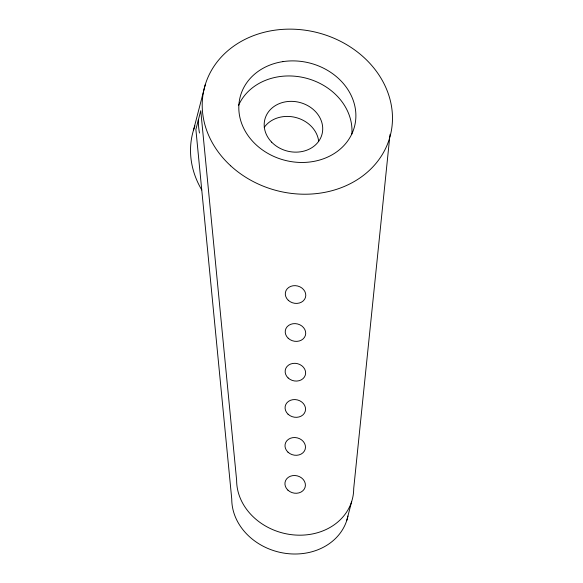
<?xml version="1.0" encoding="UTF-8"?>
<svg xmlns="http://www.w3.org/2000/svg" width="583" height="583" viewBox="0 0 583 583"><rect width="100%" height="100%" fill="white"/><g stroke="black" fill="none" stroke-linecap="round" stroke-linejoin="round"><path stroke-width="0.87" d="M389.67 137.668L353.713 488.488A59.058 50.196 14.5 0 1 295.071 535.019A59.058 50.196 14.5 0 1 236.632 480.297L200.756 110.675L195.888 129.506L231.757 499.128A59.058 50.196 14.5 0 0 285.094 553.296A59.058 50.196 14.5 0 0 347.934 516.057M389.765 136.765L390.129 134.228M193.549 129.987L205.245 84.768M346.827 520.284L351.695 501.453M199.466 133.041A95.969 81.562 14.5 0 1 198.322 120.091M201.776 189.971A95.969 81.562 14.5 0 1 194.926 125.943M238.491 105.53A59.058 50.196 14.5 0 1 278.397 76.781L278.987 76.686A59.058 50.196 14.5 0 1 351.87 134.01M264.23 127.378A29.529 25.098 14.5 0 1 295.69 117.474A29.529 25.098 14.5 0 1 318.668 141.195M282.886 61.623L282.289 61.711A59.058 50.196 14.5 0 0 255.74 144.446A59.058 50.196 14.5 0 0 353.764 129.069A59.058 50.196 14.5 0 0 282.886 61.623M287.915 490.15A10.334 8.781 14.5 0 0 305.062 487.373A10.334 8.781 14.5 0 0 292.535 475.648A10.334 8.781 14.5 0 0 287.915 490.15M287.987 452.175A10.334 8.781 14.5 0 0 305.135 449.406A10.334 8.781 14.5 0 0 292.608 437.673A10.334 8.781 14.5 0 0 287.987 452.175M288.06 414.207A10.334 8.781 14.5 0 0 305.208 411.43A10.334 8.781 14.5 0 0 292.688 399.705A10.334 8.781 14.5 0 0 288.06 414.207M288.133 377.952A10.334 8.781 14.5 0 0 305.281 375.182A10.334 8.781 14.5 0 0 292.753 363.449A10.334 8.781 14.5 0 0 288.133 377.952M288.213 338.257A10.334 8.781 14.5 0 0 305.361 335.487A10.334 8.781 14.5 0 0 292.834 323.754A10.334 8.781 14.5 0 0 288.213 338.257M288.286 300.289A10.334 8.781 14.5 0 0 305.434 297.512A10.334 8.781 14.5 0 0 292.906 285.787A10.334 8.781 14.5 0 0 288.286 300.289M230.671 165.805A95.969 81.562 14.5 0 0 389.451 138.586A95.969 81.562 14.5 0 0 271.918 30.644A95.969 81.562 14.5 0 0 230.671 165.805M271.663 142.157A29.529 25.098 14.5 0 0 321.277 136.517A29.529 25.098 14.5 0 0 287.412 101.559A29.529 25.098 14.5 0 0 271.663 142.157"/></g></svg>
